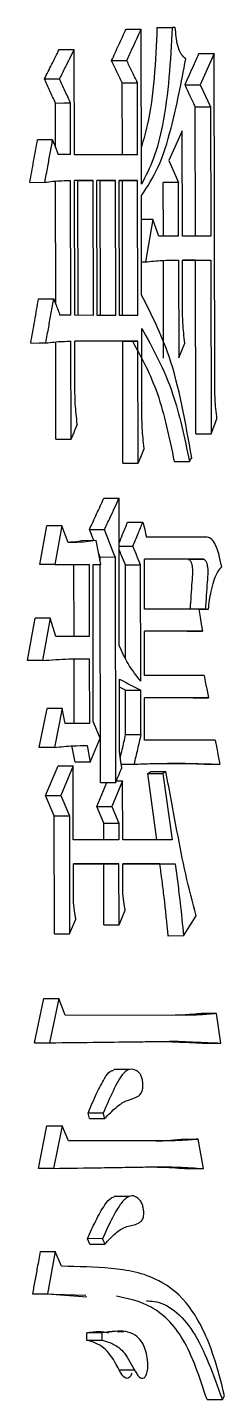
# Model space of a CAD drawing. Header units: millimetres. Extents: x 2301 to 4250, y 838 to 2217.
# Drawn here: x 3106.93 to 3108.09, y 1051.84 to 1059.87 of the extents above; entities that cross this region are included whole.
import ezdxf

# ---------------------------------------------------------------- set-up
doc = ezdxf.new("R2010")
doc.units = ezdxf.units.MM

msp = doc.modelspace()

# ---------------------------------------------------------------- linework, layer by layer
at = {"color": 7, "linetype": 'Continuous', "lineweight": 25}
for p, q in [((3107.6025, 1058.9556), (3107.601, 1059.8642)), ((3107.6934, 1059.8744), (3107.7827, 1059.8747)), ((3107.8003, 1059.8746), (3107.7827, 1059.8747)), ((3107.2104, 1059.1293), (3107.2093, 1059.7459)), ((3107.4275, 1059.6802), (3107.5164, 1059.6805)), ((3108.0282, 1059.7227), (3107.9457, 1059.539)), ((3108.0314, 1057.7973), (3108.0282, 1059.7227)), ((3107.0345, 1059.5728), (3107.1229, 1059.573)), ((3107.4902, 1059.5503), (3107.5792, 1059.5505)), ((3107.4909, 1059.1284), (3107.4902, 1059.5503)), ((3107.5799, 1059.1287), (3107.5792, 1059.5505)), ((3107.9457, 1059.539), (3108.007, 1059.4091)), ((3107.099, 1059.1713), (3107.0986, 1059.432)), ((3107.1876, 1059.1294), (3107.1871, 1059.4323)), ((3107.9187, 1058.6516), (3107.9174, 1059.4089)), ((3108.007, 1059.4091), (3108.0082, 1058.6519)), ((3107.841, 1059.2688), (3107.762, 1059.0959)), ((3107.842, 1058.6522), (3107.841, 1059.2688)), ((3107.1876, 1059.1294), (3107.1145, 1059.1295)), ((3107.5799, 1059.1287), (3107.2104, 1059.1293)), ((3107.762, 1059.0959), (3107.8195, 1058.9659)), ((3106.9486, 1058.9671), (3107.0369, 1058.9674)), ((3107.1006, 1058.2538), (3107.0994, 1058.9744)), ((3107.1892, 1058.1883), (3107.1879, 1058.9779)), ((3107.3196, 1058.9777), (3107.2106, 1058.9779)), ((3107.212, 1058.1882), (3107.2106, 1058.9779)), ((3107.2309, 1058.9775), (3107.2106, 1058.9775)), ((3107.2309, 1058.9775), (3107.3196, 1058.9777)), ((3107.2322, 1058.1882), (3107.2309, 1058.9775)), ((3107.3209, 1058.188), (3107.3196, 1058.9777)), ((3107.4503, 1058.9775), (3107.3422, 1058.9777)), ((3107.3435, 1058.188), (3107.3422, 1058.9777)), ((3107.3615, 1058.9772), (3107.3422, 1058.9773)), ((3107.3615, 1058.9772), (3107.4503, 1058.9775)), ((3107.3628, 1058.188), (3107.3615, 1058.9772)), ((3107.4517, 1058.1878), (3107.4503, 1058.9775)), ((3107.5802, 1058.9772), (3107.4728, 1058.9774)), ((3107.4741, 1058.1878), (3107.4728, 1058.9774)), ((3107.4912, 1058.977), (3107.4728, 1058.977)), ((3107.4912, 1058.977), (3107.5802, 1058.9772)), ((3107.4925, 1058.1877), (3107.4912, 1058.977)), ((3107.5815, 1058.1876), (3107.5802, 1058.9772)), ((3107.8195, 1058.9659), (3107.7302, 1058.9657)), ((3107.7307, 1058.652), (3107.7302, 1058.9657)), ((3107.82, 1058.6522), (3107.8195, 1058.9659)), ((3107.6036, 1058.3065), (3107.6026, 1058.8907)), ((3107.6696, 1058.7499), (3107.6029, 1058.7497)), ((3107.6696, 1058.7499), (3107.6255, 1058.5012)), ((3107.7052, 1058.6525), (3107.6696, 1058.7499)), ((3107.82, 1058.6522), (3107.7052, 1058.6525)), ((3108.0082, 1058.6519), (3107.842, 1058.6522)), ((3107.6033, 1058.5011), (3107.6255, 1058.5012)), ((3107.7319, 1057.9381), (3107.7309, 1058.5114)), ((3107.8202, 1058.5116), (3107.8212, 1057.9383)), ((3107.8422, 1058.5116), (3108.0085, 1058.5113)), ((3107.8427, 1058.2411), (3107.8422, 1058.5116)), ((3107.9189, 1058.511), (3107.8422, 1058.5112)), ((3107.9189, 1058.511), (3108.0085, 1058.5113)), ((3107.9206, 1057.4942), (3107.9189, 1058.511)), ((3108.0085, 1058.5113), (3108.0102, 1057.4944)), ((3107.1892, 1058.1883), (3107.1253, 1058.1884)), ((3107.3209, 1058.188), (3107.212, 1058.1882)), ((3107.4517, 1058.1878), (3107.3435, 1058.188)), ((3107.5815, 1058.1876), (3107.4741, 1058.1878)), ((3107.6047, 1057.625), (3107.6039, 1058.1118)), ((3107.1019, 1057.4633), (3107.1009, 1058.0326)), ((3107.1904, 1057.4635), (3107.1894, 1058.0368)), ((3107.5818, 1058.0361), (3107.2122, 1058.0368)), ((3107.2127, 1057.7664), (3107.2122, 1058.0368)), ((3107.4927, 1058.0359), (3107.2122, 1058.0364)), ((3107.4927, 1058.0359), (3107.5818, 1058.0361)), ((3107.4939, 1057.3219), (3107.4927, 1058.0359)), ((3107.583, 1057.3222), (3107.5818, 1058.0361)), ((3107.8212, 1057.9383), (3107.8562, 1058.0248)), ((3108.0102, 1057.4944), (3108.0448, 1057.5809)), ((3107.9206, 1057.4942), (3108.0102, 1057.4944)), ((3107.1019, 1057.4633), (3107.1904, 1057.4635)), ((3107.4939, 1057.3219), (3107.583, 1057.3222)), ((3107.4729, 1056.2516), (3107.4714, 1057.1169)), ((3107.0073, 1056.7279), (3107.0481, 1056.955)), ((3107.1365, 1056.9552), (3107.0957, 1056.7281)), ((3107.1732, 1056.8578), (3107.1365, 1056.9552)), ((3107.2975, 1056.9329), (3107.3863, 1056.9331)), ((3107.3227, 1056.8683), (3107.2975, 1056.9329)), ((3107.3367, 1056.8683), (3107.248, 1056.8681)), ((3107.364, 1056.7276), (3107.3367, 1056.8683)), ((3107.9807, 1056.8887), (3107.6327, 1056.8894)), ((3107.3607, 1056.7705), (3107.3507, 1056.7963)), ((3107.4496, 1056.7707), (3107.3607, 1056.7705)), ((3107.3608, 1056.7445), (3107.3607, 1056.7705)), ((3107.4518, 1055.451), (3107.4496, 1056.7707)), ((3107.4719, 1056.8352), (3107.5525, 1056.8355)), ((3107.9678, 1056.7589), (3107.6196, 1056.7596)), ((3107.6201, 1056.4675), (3107.6196, 1056.7596)), ((3107.8783, 1056.7587), (3107.6196, 1056.7592)), ((3107.0957, 1056.7281), (3107.0073, 1056.7279)), ((3107.2075, 1056.7275), (3107.0073, 1056.7279)), ((3107.0957, 1056.7281), (3107.2962, 1056.7278)), ((3107.2962, 1056.7278), (3107.2075, 1056.7275)), ((3107.2082, 1056.3056), (3107.2075, 1056.7275)), ((3107.2962, 1056.7278), (3107.2969, 1056.3059)), ((3107.3188, 1056.7277), (3107.364, 1056.7276)), ((3107.3204, 1055.8082), (3107.3188, 1056.7277)), ((3107.364, 1056.7276), (3107.3188, 1056.7275)), ((3107.3629, 1055.4508), (3107.3608, 1056.7276)), ((3107.5092, 1056.1786), (3107.5083, 1056.727)), ((3107.5985, 1056.0457), (3107.5973, 1056.7272)), ((3107.9377, 1056.4669), (3107.6201, 1056.4675)), ((3107.977, 1056.4669), (3107.9378, 1056.4668)), ((3107.9378, 1056.4667), (3107.9945, 1056.4668)), ((3107.977, 1056.4669), (3107.9945, 1056.4668)), ((3106.9349, 1056.1655), (3106.9804, 1056.4142)), ((3107.0687, 1056.4145), (3107.0232, 1056.1657)), ((3107.101, 1056.3062), (3107.0687, 1056.4145)), ((3107.2969, 1056.3059), (3107.101, 1056.3062)), ((3107.9598, 1056.3371), (3107.6203, 1056.3377)), ((3107.6207, 1056.0781), (3107.6203, 1056.3377)), ((3107.8703, 1056.3369), (3107.6203, 1056.3373)), ((3107.8703, 1056.3369), (3107.9598, 1056.3371)), ((3107.0232, 1056.1657), (3106.9349, 1056.1655)), ((3107.2091, 1055.7972), (3107.2085, 1056.1758)), ((3107.2971, 1056.1761), (3107.2977, 1055.7975)), ((3107.4739, 1055.6349), (3107.4732, 1056.0568)), ((3107.969, 1056.0775), (3107.6207, 1056.0781)), ((3107.5095, 1055.9914), (3107.4733, 1056.0103)), ((3107.5095, 1055.9914), (3107.5986, 1055.9916)), ((3107.51, 1055.7318), (3107.5095, 1055.9914)), ((3107.599, 1055.732), (3107.5986, 1055.9916)), ((3107.0045, 1055.657), (3107.0499, 1055.8841)), ((3107.1383, 1055.8843), (3107.0929, 1055.6572)), ((3107.1567, 1055.7977), (3107.1383, 1055.8843)), ((3107.9954, 1055.9476), (3107.6209, 1055.9483)), ((3107.6213, 1055.6995), (3107.6209, 1055.9483)), ((3107.9058, 1055.9474), (3107.6209, 1055.9479)), ((3107.9058, 1055.9474), (3107.9954, 1055.9476)), ((3107.2977, 1055.7975), (3107.1567, 1055.7977)), ((3107.3612, 1055.7108), (3107.3204, 1055.8082)), ((3107.51, 1055.7318), (3107.599, 1055.732)), ((3107.0929, 1055.6572), (3107.0045, 1055.657)), ((3107.214, 1055.5701), (3107.1957, 1055.6675)), ((3107.2844, 1055.6677), (3107.3027, 1055.5703)), ((3107.3027, 1055.5703), (3107.3612, 1055.7108)), ((3108.035, 1055.6987), (3107.6213, 1055.6995)), ((3107.4846, 1055.5588), (3107.5591, 1055.559)), ((3107.6804, 1055.5621), (3107.8487, 1055.5618)), ((3107.9716, 1055.5578), (3108.0613, 1055.558)), ((3107.0416, 1055.3757), (3107.1142, 1055.5486)), ((3107.2027, 1055.5488), (3107.13, 1055.3759)), ((3107.2035, 1055.1162), (3107.2027, 1055.5488)), ((3107.639, 1055.5044), (3107.6567, 1055.5152)), ((3107.639, 1055.5044), (3107.7282, 1055.5046)), ((3107.6926, 1055.1148), (3107.639, 1055.5044)), ((3107.6567, 1055.5152), (3107.7459, 1055.5154)), ((3107.7459, 1055.5154), (3107.7282, 1055.5046)), ((3107.7282, 1055.5046), (3107.7819, 1055.1151)), ((3107.3407, 1055.3102), (3107.3989, 1055.4509)), ((3107.3629, 1055.4508), (3107.4518, 1055.451)), ((3107.4922, 1055.4618), (3107.4295, 1055.3105)), ((3107.4562, 1055.4617), (3107.4922, 1055.4618)), ((3107.4927, 1055.1156), (3107.4922, 1055.4618)), ((3107.092, 1055.2566), (3107.0416, 1055.3757)), ((3107.13, 1055.3759), (3107.1804, 1055.2568)), ((3107.4295, 1055.3105), (3107.4701, 1055.213)), ((3107.0931, 1054.5643), (3107.092, 1055.2566)), ((3107.1804, 1055.2568), (3107.1816, 1054.5645)), ((3107.3813, 1055.2128), (3107.3407, 1055.3102)), ((3107.3814, 1055.1154), (3107.3813, 1055.2128)), ((3107.4701, 1055.213), (3107.4703, 1055.1157)), ((3107.4703, 1055.1157), (3107.2035, 1055.1162)), ((3107.7819, 1055.1151), (3107.4927, 1055.1156)), ((3107.2037, 1054.9755), (3107.4705, 1054.975)), ((3107.2041, 1054.7484), (3107.2037, 1054.9755)), ((3107.3817, 1054.9748), (3107.2037, 1054.9751)), ((3107.4705, 1054.975), (3107.3817, 1054.9748)), ((3107.3823, 1054.6178), (3107.3817, 1054.9748)), ((3107.4711, 1054.6181), (3107.4705, 1054.975)), ((3107.493, 1054.975), (3107.7998, 1054.9744)), ((3107.4933, 1054.8019), (3107.493, 1054.975)), ((3107.7105, 1054.9742), (3107.493, 1054.9746)), ((3107.7105, 1054.9742), (3107.7998, 1054.9744)), ((3107.4711, 1054.6181), (3107.5069, 1054.7045)), ((3107.8489, 1054.5525), (3107.923, 1054.6709)), ((3107.1816, 1054.5645), (3107.2179, 1054.651)), ((3107.3823, 1054.6178), (3107.4711, 1054.6181)), ((3107.0931, 1054.5643), (3107.1816, 1054.5645)), ((3107.8489, 1054.5525), (3107.7595, 1054.5522)), ((3106.9754, 1053.9263), (3107.0299, 1054.1858)), ((3107.1183, 1054.186), (3107.0637, 1053.9265)), ((3107.155, 1054.0886), (3107.1183, 1054.186)), ((3107.8585, 1054.0873), (3107.155, 1054.0886)), ((3108.042, 1054.0978), (3107.9524, 1054.0975)), ((3108.0683, 1053.9246), (3108.042, 1054.0978)), ((3107.9787, 1053.9244), (3108.0683, 1053.9246)), ((3107.5307, 1053.7701), (3107.4407, 1053.7699)), ((3107.3785, 1053.5149), (3107.2897, 1053.5147)), ((3107.2988, 1053.4822), (3107.2897, 1053.5147)), ((3107.2988, 1053.4822), (3107.3875, 1053.4824)), ((3107.3875, 1053.4824), (3107.3785, 1053.5149)), ((3106.9995, 1053.1907), (3107.0494, 1053.4394)), ((3107.1378, 1053.4396), (3107.0879, 1053.1909)), ((3107.1745, 1053.353), (3107.1378, 1053.4396)), ((3107.7584, 1053.3519), (3107.1745, 1053.353)), ((3107.9651, 1053.1893), (3107.9342, 1053.3624)), ((3107.0879, 1053.1909), (3106.9995, 1053.1907)), ((3107.8756, 1053.189), (3107.9651, 1053.1893)), ((3107.5326, 1053.0269), (3107.4426, 1053.0267)), ((3107.3752, 1052.7793), (3107.2865, 1052.7791)), ((3107.3, 1052.7466), (3107.2865, 1052.7791)), ((3107.0979, 1052.7041), (3107.0524, 1052.4554)), ((3107.1347, 1052.6175), (3107.0979, 1052.7041)), ((3106.9641, 1052.4551), (3107.0524, 1052.4554)), ((3107.276, 1052.4467), (3106.9641, 1052.4551)), ((3107.0524, 1052.4554), (3107.2824, 1052.4392)), ((3107.3716, 1052.2276), (3107.2829, 1052.2274)), ((3107.2829, 1052.1841), (3107.2829, 1052.2274)), ((3107.2829, 1052.1841), (3107.3717, 1052.1843)), ((3107.3717, 1052.1844), (3107.3716, 1052.2276)), ((3107.4316, 1052.2341), (3107.4097, 1052.2341)), ((3107.4997, 1052.2343), (3107.4605, 1052.2342)), ((3107.4724, 1052.01), (3107.5624, 1052.0102)), ((3108.0762, 1051.8369), (3108.0892, 1051.8585)), ((3107.9865, 1051.8367), (3108.0762, 1051.8369))]:
    msp.add_line(p, q, dxfattribs=at)
at = {"color": 7, "linetype": 'Continuous', "lineweight": 25, "flags": 128}
for points in [[(3107.5119, 1059.864), (3107.5618, 1059.8641), (3107.601, 1059.8642)], [(3107.1208, 1059.7457), (3107.1704, 1059.7458), (3107.2093, 1059.7459)], [(3107.9386, 1059.7225), (3107.9888, 1059.7226), (3108.0282, 1059.7227)], [(3107.8562, 1059.5388), (3107.9063, 1059.5389), (3107.9457, 1059.539)], [(3107.0986, 1059.432), (3107.1482, 1059.4322), (3107.1871, 1059.4323)], [(3107.9174, 1059.4089), (3107.9675, 1059.409), (3108.007, 1059.4091)], [(3107.0823, 1059.2161), (3107.0329, 1059.216), (3106.994, 1059.2159)], [(3107.0001, 1058.2856), (3107.0496, 1058.2857), (3107.0885, 1058.2858)], [(3106.9547, 1058.026), (3107.0042, 1058.0262), (3107.0431, 1058.0263)], [(3107.7943, 1057.3322), (3107.8269, 1057.3323), (3107.8553, 1057.3323), (3107.8837, 1057.3324)], [(3107.8837, 1057.3324), (3107.8903, 1057.3432), (3107.8968, 1057.354)], [(3107.3826, 1057.1166), (3107.4323, 1057.1168), (3107.4714, 1057.1169)], [(3107.1365, 1056.9552), (3107.087, 1056.9551), (3107.0481, 1056.955)], [(3107.5212, 1056.9757), (3107.5711, 1056.9759), (3107.6103, 1056.976)], [(3107.6103, 1056.976), (3107.6159, 1056.9543), (3107.6215, 1056.9327), (3107.6271, 1056.911), (3107.6327, 1056.8894)], [(3107.8783, 1056.7587), (3107.9231, 1056.7588), (3107.9678, 1056.7589)], [(3107.5083, 1056.727), (3107.5582, 1056.7271), (3107.5973, 1056.7272)], [(3107.9377, 1056.4669), (3107.9457, 1056.4201), (3107.9528, 1056.3786), (3107.9598, 1056.3371)], [(3107.0687, 1056.4145), (3107.0192, 1056.4143), (3106.9804, 1056.4142)], [(3107.969, 1056.0775), (3107.9782, 1056.0319), (3107.9868, 1055.9897), (3107.9954, 1055.9476)], [(3107.1383, 1055.8843), (3107.0888, 1055.8842), (3107.0499, 1055.8841)], [(3107.4875, 1055.5375), (3107.4807, 1055.5862), (3107.4739, 1055.6349)], [(3108.035, 1055.6987), (3108.0436, 1055.6526), (3108.0524, 1055.6053), (3108.0613, 1055.558)], [(3107.3027, 1055.5703), (3107.253, 1055.5702), (3107.214, 1055.5701)], [(3107.1142, 1055.5486), (3107.1638, 1055.5487), (3107.2027, 1055.5488)], [(3107.0416, 1055.3757), (3107.0911, 1055.3758), (3107.13, 1055.3759)], [(3107.3407, 1055.3102), (3107.3904, 1055.3104), (3107.4295, 1055.3105)], [(3107.092, 1055.2566), (3107.1415, 1055.2567), (3107.1804, 1055.2568)], [(3107.3813, 1055.2128), (3107.431, 1055.2129), (3107.4701, 1055.213)], [(3107.2179, 1054.651), (3107.211, 1054.6997), (3107.2041, 1054.7484)], [(3107.5069, 1054.7045), (3107.5001, 1054.7532), (3107.4933, 1054.8019)], [(3107.0299, 1054.1858), (3107.0794, 1054.1859), (3107.1183, 1054.186)], [(3106.9754, 1053.9263), (3107.0249, 1053.9264), (3107.0637, 1053.9265)], [(3107.0494, 1053.4394), (3107.0989, 1053.4395), (3107.1378, 1053.4396)], [(3107.8448, 1053.3622), (3107.8949, 1053.3623), (3107.9342, 1053.3624)], [(3107.3, 1052.7466), (3107.3389, 1052.7467), (3107.3638, 1052.7468), (3107.3888, 1052.7468)], [(3107.3888, 1052.7468), (3107.3854, 1052.755), (3107.3803, 1052.7671), (3107.3752, 1052.7793)], [(3107.0095, 1052.7039), (3107.059, 1052.704), (3107.0979, 1052.7041)]]:
    msp.add_lwpolyline(points, dxfattribs=at)
at = {"color": 7, "linetype": 'Continuous', "lineweight": 25}
for points, knots in [([(3107.4275, 1059.6802), (3107.4416, 1059.7108), (3107.4698, 1059.7721), (3107.4979, 1059.8333), (3107.5119, 1059.864)], [0, 0, 0, 0, 0.5, 1, 1, 1, 1]), ([(3107.5164, 1059.6805), (3107.5272, 1059.7039), (3107.5467, 1059.7462), (3107.5749, 1059.8074), (3107.5923, 1059.8453), (3107.601, 1059.8642)], [0, 0, 0, 0, 0.382288, 0.691144, 1, 1, 1, 1]), ([(3107.6934, 1059.8744), (3107.6849, 1059.6746), (3107.6742, 1059.4238), (3107.6143, 1059.2164), (3107.6021, 1059.1743)], [0, 0, 0, 0, 0.796972, 1, 1, 1, 1]), ([(3107.7827, 1059.8747), (3107.7718, 1059.6783), (3107.7568, 1059.4064), (3107.6785, 1059.1024), (3107.6276, 1059.0041), (3107.6025, 1058.9556)], [0, 0, 0, 0, 0.568218, 0.786771, 1, 1, 1, 1]), ([(3107.8622, 1059.6906), (3107.853, 1059.6985), (3107.8342, 1059.7146), (3107.809, 1059.7788), (3107.8037, 1059.838), (3107.8003, 1059.8746)], [0, 0, 0, 0, 0.268716, 0.54683, 1, 1, 1, 1]), ([(3107.0345, 1059.5728), (3107.0489, 1059.6016), (3107.0777, 1059.6592), (3107.1065, 1059.7169), (3107.1208, 1059.7457)], [0, 0, 0, 0, 0.5, 1, 1, 1, 1]), ([(3107.1229, 1059.573), (3107.1343, 1059.5957), (3107.1544, 1059.6358), (3107.1832, 1059.6935), (3107.2006, 1059.7284), (3107.2093, 1059.7459)], [0, 0, 0, 0, 0.393554, 0.696777, 1, 1, 1, 1]), ([(3107.4902, 1059.5503), (3107.4798, 1059.572), (3107.4589, 1059.6153), (3107.438, 1059.6586), (3107.4275, 1059.6802)], [0, 0, 0, 0, 0.5, 1, 1, 1, 1]), ([(3107.5792, 1059.5505), (3107.5737, 1059.562), (3107.5626, 1059.5849), (3107.5417, 1059.6283), (3107.5263, 1059.6601), (3107.5164, 1059.6805)], [0, 0, 0, 0, 0.264853, 0.529705, 1, 1, 1, 1]), ([(3107.6026, 1058.8907), (3107.6371, 1058.9422), (3107.707, 1059.0467), (3107.7931, 1059.3286), (3107.8359, 1059.5527), (3107.8622, 1059.6906)], [0, 0, 0, 0, 0.271719, 0.55196, 1, 1, 1, 1]), ([(3107.9386, 1059.7225), (3107.9281, 1059.6991), (3107.9092, 1059.6567), (3107.8817, 1059.5955), (3107.8647, 1059.5577), (3107.8562, 1059.5388)], [0, 0, 0, 0, 0.3825392, 0.6912694, 1, 1, 1, 1]), ([(3107.0986, 1059.432), (3107.0879, 1059.4555), (3107.0666, 1059.5024), (3107.0452, 1059.5493), (3107.0345, 1059.5728)], [0, 0, 0, 0, 0.5, 1, 1, 1, 1]), ([(3107.1871, 1059.4323), (3107.1817, 1059.4442), (3107.1708, 1059.4681), (3107.1494, 1059.515), (3107.1335, 1059.55), (3107.1229, 1059.573)], [0, 0, 0, 0, 0.254609, 0.509219, 1, 1, 1, 1]), ([(3107.8562, 1059.5388), (3107.8616, 1059.5273), (3107.8724, 1059.5043), (3107.8928, 1059.461), (3107.9078, 1059.4292), (3107.9174, 1059.4089)], [0, 0, 0, 0, 0.265034, 0.530069, 1, 1, 1, 1]), ([(3106.9486, 1058.9671), (3106.9561, 1059.0086), (3106.9713, 1059.0915), (3106.9864, 1059.1744), (3106.994, 1059.2159)], [0, 0, 0, 0, 0.5000005, 1, 1, 1, 1]), ([(3107.0369, 1058.9674), (3107.0426, 1058.9984), (3107.053, 1059.0553), (3107.0681, 1059.1383), (3107.0776, 1059.1902), (3107.0823, 1059.2161)], [0, 0, 0, 0, 0.374011, 0.687005, 1, 1, 1, 1]), ([(3107.0823, 1059.2161), (3107.085, 1059.2089), (3107.0904, 1059.1945), (3107.0985, 1059.1728), (3107.1065, 1059.1512), (3107.1119, 1059.1367), (3107.1145, 1059.1295)], [0, 0, 0, 0, 0.25, 0.5, 0.75, 1, 1, 1, 1]), ([(3107.0369, 1058.9674), (3107.0527, 1058.9696), (3107.0859, 1058.9742), (3107.1362, 1058.9771), (3107.1706, 1058.9776), (3107.1879, 1058.9779)], [0, 0, 0, 0, 0.314477, 0.657155, 1, 1, 1, 1]), ([(3107.6255, 1058.5012), (3107.6578, 1058.5045), (3107.7064, 1058.5095), (3107.7713, 1058.5111), (3107.8039, 1058.5115), (3107.8202, 1058.5116)], [0, 0, 0, 0, 0.494848, 0.747411, 1, 1, 1, 1]), ([(3106.9547, 1058.026), (3106.9623, 1058.0693), (3106.9775, 1058.1558), (3106.9926, 1058.2423), (3107.0001, 1058.2856)], [0, 0, 0, 0, 0.5, 1, 1, 1, 1]), ([(3107.0431, 1058.0263), (3107.0485, 1058.0575), (3107.0588, 1058.1163), (3107.074, 1058.2028), (3107.0837, 1058.2581), (3107.0885, 1058.2858)], [0, 0, 0, 0, 0.3604045, 0.6802023, 1, 1, 1, 1]), ([(3107.0885, 1058.2858), (3107.0934, 1058.2728), (3107.102, 1058.2501), (3107.1143, 1058.2176), (3107.1216, 1058.1981), (3107.1253, 1058.1884)], [0, 0, 0, 0, 0.400148, 0.700074, 1, 1, 1, 1]), ([(3107.8968, 1057.354), (3107.8601, 1057.5631), (3107.7953, 1057.9317), (3107.6615, 1058.1933), (3107.6036, 1058.3065)], [0, 0, 0, 0, 0.567388, 1, 1, 1, 1]), ([(3107.8562, 1058.0248), (3107.8518, 1058.0645), (3107.8439, 1058.1357), (3107.8431, 1058.2089), (3107.8427, 1058.2411)], [0, 0, 0, 0, 0.558835, 1, 1, 1, 1]), ([(3107.6039, 1058.1118), (3107.67, 1057.9931), (3107.7898, 1057.7777), (3107.8546, 1057.4704), (3107.8837, 1057.3324)], [0, 0, 0, 0, 0.551009, 1, 1, 1, 1]), ([(3107.0431, 1058.0263), (3107.0587, 1058.0283), (3107.0909, 1058.0324), (3107.1398, 1058.0357), (3107.1729, 1058.0365), (3107.1894, 1058.0368)], [0, 0, 0, 0, 0.319584, 0.659717, 1, 1, 1, 1]), ([(3107.5505, 1058.036), (3107.603, 1057.9399), (3107.7089, 1057.7463), (3107.7657, 1057.4709), (3107.7943, 1057.3322)], [0, 0, 0, 0, 0.496371, 1, 1, 1, 1]), ([(3107.2267, 1057.55), (3107.2221, 1057.5898), (3107.2139, 1057.6609), (3107.213, 1057.7341), (3107.2127, 1057.7664)], [0, 0, 0, 0, 0.558835, 1, 1, 1, 1]), ([(3108.0448, 1057.5809), (3108.0404, 1057.6207), (3108.0326, 1057.6918), (3108.0318, 1057.765), (3108.0314, 1057.7973)], [0, 0, 0, 0, 0.558835, 1, 1, 1, 1]), ([(3107.6185, 1057.4086), (3107.614, 1057.4484), (3107.6059, 1057.5196), (3107.6051, 1057.5927), (3107.6047, 1057.625)], [0, 0, 0, 0, 0.558835, 1, 1, 1, 1]), ([(3107.2267, 1057.55), (3107.2215, 1057.5376), (3107.2129, 1057.5171), (3107.2008, 1057.4882), (3107.1939, 1057.4718), (3107.1904, 1057.4635)], [0, 0, 0, 0, 0.4283604, 0.7141802, 1, 1, 1, 1]), ([(3107.6185, 1057.4086), (3107.6134, 1057.3963), (3107.605, 1057.3757), (3107.5931, 1057.3469), (3107.5863, 1057.3304), (3107.583, 1057.3222)], [0, 0, 0, 0, 0.4283604, 0.7141802, 1, 1, 1, 1]), ([(3107.2975, 1056.9329), (3107.3117, 1056.9635), (3107.3401, 1057.0248), (3107.3684, 1057.086), (3107.3826, 1057.1166)], [0, 0, 0, 0, 0.5, 1, 1, 1, 1]), ([(3107.3863, 1056.9331), (3107.3971, 1056.9565), (3107.4168, 1056.9989), (3107.4452, 1057.0601), (3107.4627, 1057.0979), (3107.4714, 1057.1169)], [0, 0, 0, 0, 0.382288, 0.691144, 1, 1, 1, 1]), ([(3107.4496, 1056.7707), (3107.439, 1056.7978), (3107.4232, 1056.8384), (3107.4021, 1056.8925), (3107.3915, 1056.9196), (3107.3863, 1056.9331)], [0, 0, 0, 0, 0.5, 0.75, 1, 1, 1, 1]), ([(3107.4719, 1056.8555), (3107.4787, 1056.8721), (3107.4952, 1056.9122), (3107.5116, 1056.9523), (3107.5212, 1056.9757)], [0, 0, 0, 0, 0.415806, 1, 1, 1, 1]), ([(3107.5525, 1056.8355), (3107.5576, 1056.8478), (3107.5678, 1056.8725), (3107.587, 1056.9193), (3107.6012, 1056.9538), (3107.6103, 1056.976)], [0, 0, 0, 0, 0.263606, 0.527213, 1, 1, 1, 1]), ([(3107.1724, 1056.8598), (3107.1805, 1056.8601), (3107.2058, 1056.8609), (3107.2309, 1056.8652), (3107.248, 1056.8681)], [0, 0, 0, 0, 0.318495, 1, 1, 1, 1]), ([(3107.3367, 1056.8683), (3107.3166, 1056.8658), (3107.2794, 1056.8611), (3107.2248, 1056.8577), (3107.1904, 1056.8578), (3107.1732, 1056.8578)], [0, 0, 0, 0, 0.370983, 0.685388, 1, 1, 1, 1]), ([(3108.0723, 1056.7155), (3108.0616, 1056.7669), (3108.0469, 1056.8377), (3108.0081, 1056.8853), (3107.9898, 1056.8876), (3107.9807, 1056.8887)], [0, 0, 0, 0, 0.572838, 0.788051, 1, 1, 1, 1]), ([(3107.5083, 1056.727), (3107.5009, 1056.745), (3107.4887, 1056.7743), (3107.4766, 1056.8037), (3107.4719, 1056.8149)], [0, 0, 0, 0, 0.615249, 1, 1, 1, 1]), ([(3107.5973, 1056.7272), (3107.5922, 1056.7396), (3107.5822, 1056.7638), (3107.5673, 1056.7999), (3107.5574, 1056.8236), (3107.5525, 1056.8355)], [0, 0, 0, 0, 0.342692, 0.671346, 1, 1, 1, 1]), ([(3107.8783, 1056.7587), (3107.8806, 1056.7575), (3107.8853, 1056.7552), (3107.8921, 1056.7459), (3107.8974, 1056.7304), (3107.9033, 1056.6902), (3107.8955, 1056.5999), (3107.8907, 1056.5195), (3107.8875, 1056.4666)], [0, 0, 0, 0, 0.049836, 0.10093, 0.163898, 0.229337, 0.492511, 1, 1, 1, 1]), ([(3107.9678, 1056.7589), (3107.9701, 1056.7578), (3107.9748, 1056.7554), (3107.9816, 1056.7461), (3107.987, 1056.7306), (3107.9929, 1056.6904), (3107.9851, 1056.6001), (3107.9802, 1056.5198), (3107.977, 1056.4669)], [0, 0, 0, 0, 0.049888, 0.101022, 0.164011, 0.229448, 0.49258, 1, 1, 1, 1]), ([(3107.9945, 1056.4668), (3107.9991, 1056.5022), (3108.0066, 1056.56), (3108.0253, 1056.6318), (3108.0457, 1056.684), (3108.0635, 1056.7051), (3108.0723, 1056.7155)], [0, 0, 0, 0, 0.34869, 0.570906, 0.788288, 1, 1, 1, 1]), ([(3107.5985, 1056.0457), (3107.5729, 1056.0772), (3107.527, 1056.1339), (3107.4895, 1056.2154), (3107.4729, 1056.2516)], [0, 0, 0, 0, 0.5562608, 1, 1, 1, 1]), ([(3107.0232, 1056.1657), (3107.0749, 1056.1696), (3107.1466, 1056.175), (3107.2376, 1056.1761), (3107.2773, 1056.1761), (3107.2971, 1056.1761)], [0, 0, 0, 0, 0.5632267, 0.7816065, 1, 1, 1, 1]), ([(3107.4732, 1056.0568), (3107.4942, 1056.0459), (3107.5361, 1056.0242), (3107.5777, 1056.0025), (3107.5986, 1055.9916)], [0, 0, 0, 0, 0.5, 1, 1, 1, 1]), ([(3107.4791, 1055.5977), (3107.4828, 1055.6136), (3107.4931, 1055.6583), (3107.5034, 1055.7029), (3107.51, 1055.7318)], [0, 0, 0, 0, 0.354788, 1, 1, 1, 1]), ([(3107.599, 1055.732), (3107.5924, 1055.7032), (3107.5791, 1055.6455), (3107.5658, 1055.5878), (3107.5591, 1055.559)], [0, 0, 0, 0, 0.5, 1, 1, 1, 1]), ([(3107.0929, 1055.6572), (3107.1112, 1055.6591), (3107.1476, 1055.6628), (3107.2115, 1055.6674), (3107.257, 1055.6676), (3107.2844, 1055.6677)], [0, 0, 0, 0, 0.284728, 0.569466, 1, 1, 1, 1]), ([(3107.5591, 1055.559), (3107.5903, 1055.56), (3107.6906, 1055.5632), (3107.8586, 1055.5655), (3107.9937, 1055.5605), (3108.0613, 1055.558)], [0, 0, 0, 0, 0.183884, 0.591879, 1, 1, 1, 1]), ([(3107.9716, 1055.5578), (3107.941, 1055.5591), (3107.8999, 1055.5608), (3107.8582, 1055.5613), (3107.8476, 1055.5614)], [0, 0, 0, 0, 0.744579, 1, 1, 1, 1]), ([(3107.4518, 1055.451), (3107.4577, 1055.4654), (3107.4697, 1055.4943), (3107.4816, 1055.5231), (3107.4875, 1055.5375)], [0, 0, 0, 0, 0.5, 1, 1, 1, 1]), ([(3107.923, 1054.6709), (3107.9017, 1054.7513), (3107.8593, 1054.9113), (3107.8048, 1055.1984), (3107.7674, 1055.3996), (3107.7459, 1055.5154)], [0, 0, 0, 0, 0.299814, 0.597246, 1, 1, 1, 1]), ([(3107.7595, 1054.5522), (3107.7521, 1054.6285), (3107.7414, 1054.7376), (3107.7233, 1054.8773), (3107.7148, 1054.9419), (3107.7105, 1054.9742)], [0, 0, 0, 0, 0.536902, 0.768434, 1, 1, 1, 1]), ([(3107.7998, 1054.9744), (3107.8049, 1054.9367), (3107.8151, 1054.8612), (3107.8327, 1054.7212), (3107.8426, 1054.6176), (3107.8489, 1054.5525)], [0, 0, 0, 0, 0.270954, 0.541932, 1, 1, 1, 1]), ([(3107.9524, 1054.0975), (3107.9368, 1054.096), (3107.9056, 1054.0931), (3107.8485, 1054.0889), (3107.8068, 1054.088), (3107.7808, 1054.0874)], [0, 0, 0, 0, 0.274056, 0.548116, 1, 1, 1, 1]), ([(3108.042, 1054.0978), (3108.0262, 1054.0963), (3107.9947, 1054.0933), (3107.9336, 1054.0889), (3107.8881, 1054.0879), (3107.8585, 1054.0873)], [0, 0, 0, 0, 0.258832, 0.517669, 1, 1, 1, 1]), ([(3107.0637, 1053.9265), (3107.1618, 1053.9277), (3107.3365, 1053.9298), (3107.5456, 1053.9322), (3107.6949, 1053.9344), (3107.7689, 1053.9354), (3107.8059, 1053.936)], [0, 0, 0, 0, 0.390303, 0.695145, 0.847572, 1, 1, 1, 1]), ([(3107.7344, 1053.935), (3107.7648, 1053.9337), (3107.8209, 1053.9313), (3107.9023, 1053.9277), (3107.9532, 1053.9255), (3107.9787, 1053.9244)], [0, 0, 0, 0, 0.370437, 0.685218, 1, 1, 1, 1]), ([(3107.8059, 1053.936), (3107.8422, 1053.9344), (3107.9043, 1053.9317), (3107.9917, 1053.9279), (3108.0428, 1053.9257), (3108.0683, 1053.9246)], [0, 0, 0, 0, 0.412441, 0.70622, 1, 1, 1, 1]), ([(3107.2897, 1053.5147), (3107.3063, 1053.5537), (3107.3368, 1053.6254), (3107.38, 1053.7084), (3107.4145, 1053.7616), (3107.4348, 1053.7646), (3107.4415, 1053.7656)], [0, 0, 0, 0, 0.374489, 0.688849, 0.896962, 1, 1, 1, 1]), ([(3107.3875, 1053.4824), (3107.4095, 1053.5057), (3107.4496, 1053.5483), (3107.5121, 1053.5903), (3107.5621, 1053.6001), (3107.595, 1053.6198), (3107.6069, 1053.6431), (3107.6108, 1053.6611), (3107.6116, 1053.684), (3107.609, 1053.7094), (3107.6024, 1053.7324), (3107.5898, 1053.7526), (3107.5672, 1053.7692), (3107.5344, 1053.7765), (3107.4841, 1053.7439), (3107.4343, 1053.643), (3107.3974, 1053.5582), (3107.3785, 1053.5149)], [0, 0, 0, 0, 0.133288, 0.244453, 0.355406, 0.411337, 0.426567, 0.441924, 0.46024, 0.483233, 0.506284, 0.526764, 0.567645, 0.636153, 0.704868, 0.849066, 1, 1, 1, 1]), ([(3107.6862, 1053.3521), (3107.6959, 1053.3522), (3107.7211, 1053.3527), (3107.774, 1053.3552), (3107.817, 1053.3594), (3107.8448, 1053.3622)], [0, 0, 0, 0, 0.182863, 0.473128, 1, 1, 1, 1]), ([(3107.9342, 1053.3624), (3107.9188, 1053.3608), (3107.888, 1053.3576), (3107.8294, 1053.3534), (3107.7861, 1053.3525), (3107.7584, 1053.3519)], [0, 0, 0, 0, 0.264401, 0.528809, 1, 1, 1, 1]), ([(3107.0879, 1053.1909), (3107.1818, 1053.1923), (3107.3227, 1053.1943), (3107.4969, 1053.1969), (3107.6136, 1053.1988), (3107.6837, 1053.2), (3107.7188, 1053.2006)], [0, 0, 0, 0, 0.440829, 0.661242, 0.83062, 1, 1, 1, 1]), ([(3107.66, 1053.1996), (3107.6829, 1053.1992), (3107.7305, 1053.1983), (3107.8024, 1053.1946), (3107.8512, 1053.1909), (3107.8756, 1053.189)], [0, 0, 0, 0, 0.317124, 0.658545, 1, 1, 1, 1]), ([(3107.7188, 1053.2006), (3107.7522, 1053.2), (3107.8102, 1053.1989), (3107.8922, 1053.1948), (3107.9408, 1053.1911), (3107.9651, 1053.1893)], [0, 0, 0, 0, 0.404483, 0.702227, 1, 1, 1, 1]), ([(3107.2865, 1052.7791), (3107.3024, 1052.8145), (3107.3343, 1052.8857), (3107.3809, 1052.9699), (3107.419, 1053.0183), (3107.4388, 1053.0229), (3107.4433, 1053.0239)], [0, 0, 0, 0, 0.346905, 0.695983, 0.929834, 1, 1, 1, 1]), ([(3107.3888, 1052.7468), (3107.4091, 1052.7694), (3107.4498, 1052.8148), (3107.5162, 1052.8558), (3107.5671, 1052.8585), (3107.5978, 1052.8781), (3107.6084, 1052.8897), (3107.6144, 1052.9055), (3107.6166, 1052.9214), (3107.6161, 1052.9423), (3107.6121, 1052.9665), (3107.6031, 1052.9921), (3107.5841, 1053.0171), (3107.5558, 1053.0341), (3107.5165, 1053.0241), (3107.4716, 1052.9753), (3107.4243, 1052.8872), (3107.3916, 1052.8168), (3107.3752, 1052.7793), (3107.3752, 1052.7793)], [0, 0, 0, 0, 0.122964, 0.247033, 0.370506, 0.395962, 0.421667, 0.433716, 0.445798, 0.461982, 0.485012, 0.508549, 0.540715, 0.603685, 0.664286, 0.751117, 0.871604, 0.999877, 1, 1, 1, 1]), ([(3107.0095, 1052.7039), (3107.0039, 1052.6728), (3106.9935, 1052.6159), (3106.9783, 1052.533), (3106.9689, 1052.4811), (3106.9641, 1052.4551)], [0, 0, 0, 0, 0.374064, 0.687032, 1, 1, 1, 1]), ([(3108.0891, 1051.8584), (3108.0696, 1051.9361), (3108.019, 1052.1382), (3107.8923, 1052.4024), (3107.6793, 1052.5686), (3107.4243, 1052.6122), (3107.2317, 1052.6157), (3107.1347, 1052.6174)], [0, 0, 0, 0, 0.112641, 0.292889, 0.474955, 0.735645, 1, 1, 1, 1]), ([(3107.9865, 1051.8367), (3107.9439, 1051.9648), (3107.8599, 1052.2167), (3107.6612, 1052.4005), (3107.5241, 1052.4282), (3107.4559, 1052.4419)], [0, 0, 0, 0, 0.342083, 0.672898, 1, 1, 1, 1]), ([(3107.6316, 1052.4147), (3107.6465, 1052.4142), (3107.7438, 1052.4111), (3107.9212, 1052.2693), (3108.024, 1051.9826), (3108.0762, 1051.8369)], [0, 0, 0, 0, 0.082091, 0.533526, 1, 1, 1, 1]), ([(3107.2829, 1052.2274), (3107.3071, 1052.2319), (3107.3496, 1052.2397), (3107.3918, 1052.2318), (3107.4101, 1052.2285)], [0, 0, 0, 0, 0.568874, 1, 1, 1, 1]), ([(3107.5454, 1051.991), (3107.5446, 1051.988), (3107.5423, 1051.9795), (3107.5352, 1051.9687), (3107.5248, 1051.9606), (3107.5122, 1051.9599), (3107.4862, 1051.9792), (3107.4488, 1052.0597), (3107.3796, 1052.1569), (3107.3169, 1052.1745), (3107.2829, 1052.1841)], [0, 0, 0, 0, 0.016273, 0.045937, 0.087201, 0.128991, 0.173475, 0.364875, 0.655656, 1, 1, 1, 1]), ([(3107.3717, 1052.1843), (3107.3958, 1052.1776), (3107.4441, 1052.1642), (3107.5165, 1052.1047), (3107.5569, 1052.0137), (3107.5885, 1051.9686), (3107.6035, 1051.9592), (3107.6174, 1051.9623), (3107.6284, 1051.9739), (3107.6354, 1051.9906), (3107.6394, 1052.0127), (3107.6403, 1052.0482), (3107.6354, 1052.095), (3107.622, 1052.1432), (3107.5987, 1052.1872), (3107.5419, 1052.237), (3107.4625, 1052.2395), (3107.3978, 1052.231), (3107.3716, 1052.2276)], [0, 0, 0, 0, 0.1155207, 0.231637, 0.3603166, 0.3887728, 0.4111395, 0.4336114, 0.4546725, 0.4686543, 0.4826316, 0.5059355, 0.5454597, 0.5859072, 0.6273218, 0.6908769, 0.8746241, 1, 1, 1, 1])]:
    msp.add_open_spline(points, degree=3, knots=knots, dxfattribs=at)

doc.saveas('drawing.dxf')
